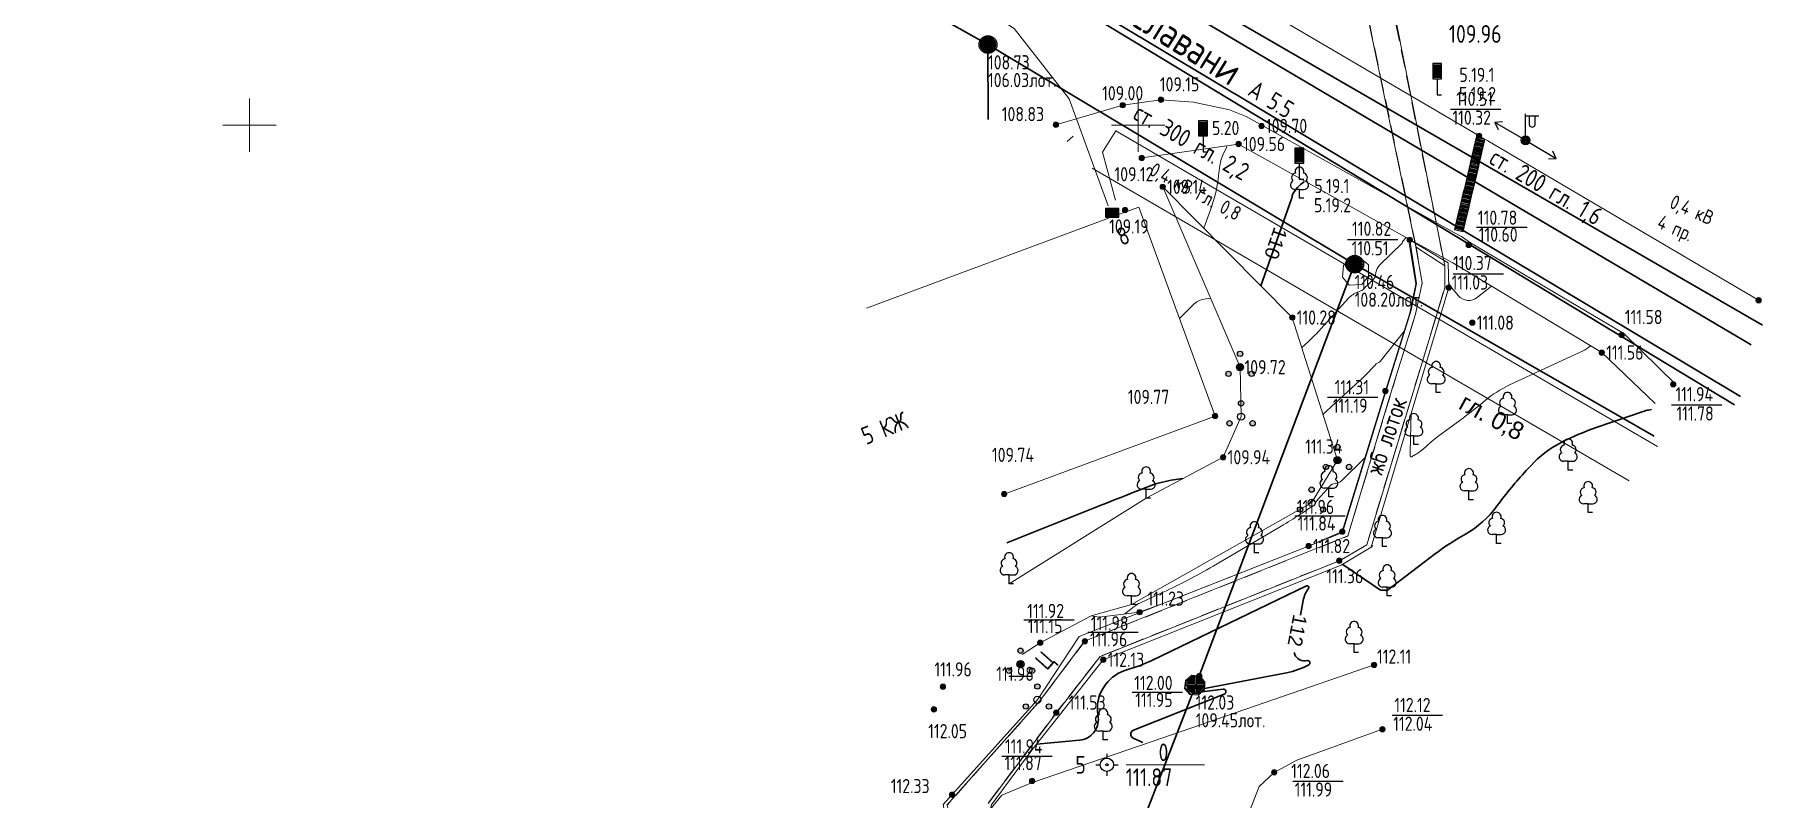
# Model space of a CAD drawing. Header units: metres. Extents: x 22515 to 24102, y 22346 to 22852.
# Drawn here: x 23887.9 to 23985.1, y 22612.1 to 22655.1 of the extents above; entities that cross this region are included whole.
import ezdxf

# ---------------------------------------------------------------- set-up
doc = ezdxf.new("R2010")
doc.units = ezdxf.units.M
for name, pattern in [('g5_01_5x1_5', [3, 1.5, -1.5]), ('g5_01x1', [2, 1, -1]), ('g5_02x1', [3, 2, -1]), ('g5_366', [1.7, 0.2, -1.5])]:
    doc.linetypes.add(name, pattern=pattern)
for name, color, linetype in [('01_Геодезические пункты', 7, 'Continuous'), ('02_Сетка', 7, 'Continuous'), ('03_Здания и строения', 7, 'Continuous'), ('06_Инженерно-технические сооружения', 7, 'Continuous'), ('07_Объекты электропередачи', 7, 'Continuous'), ('10_Границы покрытий и угодий', 7, 'Continuous'), ('11_Гидрография', 7, 'Continuous'), ('12_Рельеф', 7, 'Continuous'), ('13_Растительность', 7, 'Continuous'), ('17_Топонимика', 7, 'Continuous'), ('19_Горизонтали', 7, 'Continuous'), ('30_Канализация', 7, 'Continuous'), ('31_Водопровод', 7, 'Continuous'), ('33_Газопровод', 7, 'Continuous'), ('35_Телефон', 7, 'Continuous'), ('37_Кабель низкого напряжения', 7, 'Continuous'), ('38_Кабели высокого напряжения', 7, 'Continuous'), ('44_Крышки колодцев', 7, 'Continuous'), ('45_Номера колодцев', 7, 'Continuous'), ('61_Отметки высоты поверхности', 7, 'Continuous')]:
    doc.layers.add(name, color=color, linetype=linetype)
doc.styles.add('LIKE11', font='bm431.shx')
doc.styles.add('LIKE32', font='peteri.shx')
doc.styles.add('LIKE36', font='pragmai.shx')
doc.styles.add('Line_GUGK', font='', dxfattribs={"height": 1})
doc.styles.get("Standard").update_dxf_attribs({"font": 'GOST2304A.ttf', "height": 2})
doc.styles.get('Line_GUGK').set_extended_font_data('Bm431', italic=True)
doc.linetypes.add('g5_084b', pattern='A,0.001,[18,GUGK_2005.shx,S=10,R=180.000005,X=0,Y=0],1,[18,GUGK_2005.shx,S=30,R=180.000005,X=0,Y=0],1', length=2.001)
doc.linetypes.add('g5_119_1', pattern='A,8,-2,[31,GUGK_2005.shx,S=0.2,R=0,X=0,Y=0],0.7,[31,GUGK_2005.shx,S=0.16,R=0,X=0,Y=0],6.6,[31,GUGK_2005.shx,S=0.16,R=180.000005,X=0,Y=0],0.7,[31,GUGK_2005.shx,S=0.2,R=180.000005,X=0,Y=0],-2', length=20)
doc.linetypes.add('g5_119_3', pattern='A,8,-2,[31,GUGK_2005.shx,S=0.2,R=0,X=0,Y=0],8,[31,GUGK_2005.shx,S=0.2,R=180.000005,X=0,Y=0],-2', length=20)
doc.linetypes.add('g5_122_g', pattern='A,2,-2,3,-0.6,["Г",Line_GUGK,S=2,R=0,X=0,Y=-1],-2.8,3,-2,8,-2,8,-2,6', length=41.4)
doc.linetypes.add('g5_122_k', pattern='A,2,-2,3,-0.6,["К",Line_GUGK,S=2,R=0,X=0,Y=-1],-3,3,-2,8,-2,8,-2,6', length=41.6)
doc.linetypes.add('g5_122_v', pattern='A,2,-2,3,-0.6,["В",Line_GUGK,S=2,R=0,X=0,Y=-1],-2.8,3,-2,8,-2,8,-2,6', length=41.4)
doc.linetypes.add('g5_133_t', pattern='A,4,[27,GUGK_2005.shx,S=0.8,R=0,X=0,Y=0],4,-2', length=10)

# ---------------------------------------------------------------- blocks, each defined once
blk = doc.blocks.new('g5_115_1')
at = {"color": 0, "flags": 128}
for points in [[(0, 0), (4, 0)], [(3.29, -0.5), (4, 0), (3.29, 0.5)]]:
    blk.add_lwpolyline(points, dxfattribs=at)
blk = doc.blocks.new('g5_388_1')
at = {"color": 0, "flags": 128}
blk.add_lwpolyline([(0, 0.99), (0.51, 0.99, 0.798042), (0.73, 1.95, 0.636328), (0.46, 2.81, 0.533064), (0, 3.5, 0.533064), (-0.46, 2.81, 0.636328), (-0.73, 1.95, 0.798042), (-0.51, 0.99)], format="xyb", dxfattribs=at)
for points in [[(0, 0.99), (-0.51, 0.99)], [(0.5, 0), (0, 0), (0, 0.99)]]:
    blk.add_lwpolyline(points, dxfattribs=at)
at = {"style": 'LIKE11', "flags": 8}
for tag, p in [('Описание', (-14.19, 0.84)), ('Метрические данные', (1.49, 0.46))]:
    blk.add_attdef(tag, p, '', height=2, dxfattribs=at)
blk = doc.blocks.new('g5_117kb')
h = blk.add_hatch(color=255)
h.paths.add_polyline_path([(0.07, 0.07), (0.92, 0.07, 0.367426), (0.07, 0.92)])
h.paths.add_polyline_path([(-0.08, 0.92, 0.367426), (-0.92, 0.07), (-0.08, 0.07)])
h.paths.add_polyline_path([(-0.08, -0.08), (-0.92, -0.08, 0.367426), (-0.08, -0.92)])
h.paths.add_polyline_path([(0.07, -0.92, 0.367426), (0.92, -0.08), (0.07, -0.08)])
at = {"color": 0, "flags": 128}
for points in [[(-1, 0), (1, 0)], [(0, 1), (0, -1)]]:
    blk.add_lwpolyline(points, dxfattribs=at)
at = {"color": 0}
blk.add_circle((0, 0), 1, dxfattribs=at)
at = {"style": 'LIKE11', "flags": 8}
for tag, p in [('Номер', (0, 1.7)), ('Отметка кольца люка', (0, -2.8)), ('Отметка земли (возле него)', (0, -4.8)), ('Верх прокладки', (0, -6.8)), ('Низ прокладки', (0, -8.8))]:
    blk.add_attdef(tag, p, '', height=1.6, dxfattribs=at)
blk = doc.blocks.new('g5_395_1')
h = blk.add_hatch(color=0)
h.paths.add_polyline_path([(0.3, 1.5, 1), (-0.3, 1.5, 1)])
h.paths.add_polyline_path([(-1.6, -0.75, 1), (-1, -0.75, 1)])
h.paths.add_polyline_path([(1.6, -0.75, 1), (1, -0.75, 1)])
at = {"color": 0}
for centre, radius in [((0, 0), 0.4), ((0, 1.5), 0.3), ((-1.3, -0.75), 0.3), ((1.3, -0.75), 0.3)]:
    blk.add_circle(centre, radius, dxfattribs=at)
blk = doc.blocks.new('g5_405e')
h = blk.add_hatch(color=0)
h.paths.add_polyline_path([(0.3, 1.5, 1), (-0.3, 1.5, 1)])
h.paths.add_polyline_path([(-1.6, -0.75, 1), (-1, -0.75, 1)])
h.paths.add_polyline_path([(1.6, -0.75, 1), (1, -0.75, 1)])
at = {"color": 92, "flags": 128}
blk.add_lwpolyline([(-1.3, -1.35), (1.3, -1.35)], dxfattribs=at)
at = {"color": 0}
for centre, radius in [((0, 0), 0.4), ((0, 1.5), 0.3), ((-1.3, -0.75), 0.3), ((1.3, -0.75), 0.3)]:
    blk.add_circle(centre, radius, dxfattribs=at)
blk = doc.blocks.new('g5_113a')
blk.add_hatch(color=0).paths.add_polyline_path([(-0.75, 0), (0.75, 0), (0.75, 1), (-0.75, 1)])
at = {"color": 0, "flags": 128}
blk.add_lwpolyline([(-0.75, 0), (0.75, 0), (0.75, 1), (-0.75, 1)], close=True, dxfattribs=at)
blk = doc.blocks.new('g5_206_3')
blk.add_hatch(color=255).paths.add_polyline_path([(0.425, 3.425), (-0.425, 3.425), (-0.425, 1.875), (0.425, 1.875)])
at = {"color": 0, "flags": 128}
blk.add_lwpolyline([(-0.5, 1.8), (0.5, 1.8), (0.5, 3.5), (-0.5, 3.5)], close=True, dxfattribs=at)
blk.add_lwpolyline([(0, 1.8), (0, 0), (0.5, 0)], dxfattribs=at)
blk = doc.blocks.new('g5_110_1c')
h = blk.add_hatch(color=255)
edge = h.paths.add_edge_path()
edge.add_arc((0, 0), 0.425, 0, 360)
edge = h.paths.add_edge_path(flags=16)
edge.add_arc((0, 0), 0.195, 0, 360)
h = blk.add_hatch(color=0)
edge = h.paths.add_edge_path()
edge.add_arc((0, 0), 0.12, 0, 360)
at = {"color": 0}
for p, q in [((0, 0.5), (0, 3)), ((0, 2.75), (1.5, 2.75))]:
    blk.add_line(p, q, dxfattribs=at)
at = {"color": 0, "flags": 128}
blk.add_lwpolyline([(0.4, 2.75), (0.4, 1.86, 1.040016), (1.1, 1.86), (1.1, 2.75)], format="xyb", dxfattribs=at)
at = {"color": 0}
for radius in [0.5, 0.12]:
    blk.add_circle((0, 0), radius, dxfattribs=at)
blk = doc.blocks.new('g5_005_1')
h = blk.add_hatch(color=255)
edge = h.paths.add_edge_path()
edge.add_arc((0, 0), 0.675, 0, 360.0002)
edge = h.paths.add_edge_path(flags=16)
edge.add_arc((0, 0), 0.2, 0, 360.0002)
at = {"color": 0}
for p, q in [((-1.25, 0), (-0.75, 0)), ((0, 1.25), (0, 0.75)), ((0.75, 0), (1.25, 0)), ((0, -0.75), (0, -1.25))]:
    blk.add_line(p, q, dxfattribs=at)
for radius in [0.75, 0.125]:
    blk.add_circle((0, 0), radius, dxfattribs=at)
at = {"lineweight": 20, "style": 'LIKE36', "flags": 8}
for tag, p in [('Номер пункта', (-20.11, -1)), ('Отметка центра и земли', (2.18, -1))]:
    blk.add_attdef(tag, p, '', height=2, dxfattribs=at)
blk = doc.blocks.new('g5_128a')
h = blk.add_hatch(color=255)
h.paths.add_polyline_path([(-0.325, 0.425), (-0.675, 0.425), (-0.675, -0.425), (-0.325, -0.425)])
h.paths.add_polyline_path([(0.175, 0.425), (-0.175, 0.425), (-0.175, -0.425), (0.175, -0.425)])
h.paths.add_polyline_path([(0.675, 0.425), (0.325, 0.425), (0.325, -0.425), (0.675, -0.425)])
at = {"color": 0, "flags": 128}
blk.add_lwpolyline([(-0.75, -0.5), (0.75, -0.5), (0.75, 0.5), (-0.75, 0.5)], close=True, dxfattribs=at)
for points in [[(-0.25, -0.5), (-0.25, 0.5)], [(0.25, -0.5), (0.25, 0.5)]]:
    blk.add_lwpolyline(points, dxfattribs=at)
blk = doc.blocks.new('g5_012')
at = {"color": 92, "linetype": 'ByBlock', "lineweight": -2}
for p, q in [((0, -3), (0, 3)), ((-3, 0), (3, 0))]:
    blk.add_line(p, q, dxfattribs=at)
blk = doc.blocks.new('g5_330')
at = {"linetype": 'ByBlock'}
blk.add_hatch(color=0, dxfattribs=at).paths.add_polyline_path([(-0.3, 0, 1), (0.3, 0, 1)])
at = {"color": 0, "linetype": 'ByBlock', "lineweight": -2}
blk.add_circle((0, 0), 0.3, dxfattribs=at)
at = {"color": 0, "linetype": 'ByBlock', "lineweight": 15, "flags": 12}
for tag, p in [('number', (-7.62, -0.8)), ('z', (0.5, -0.8))]:
    blk.add_attdef(tag, p, '', height=1.6, dxfattribs=at)

msp = doc.modelspace()

# ---------------------------------------------------------------- linework, layer by layer
at = {"layer": '01_Геодезические пункты', "color": 7, "lineweight": 20, "ltscale": 0.5, "flags": 128}
msp.add_lwpolyline([(23953.736, 22613.974), (23949.328, 22613.974)], dxfattribs=at)
at = {"layer": '03_Здания и строения', "color": 7, "linetype": 'Continuous', "lineweight": 20, "ltscale": 0.5, "flags": 128}
msp.add_lwpolyline([(23934.704, 22639.693), (23948.534, 22644.824), (23950.033, 22645.38), (23954.327, 22633.613), (23942.46, 22629.218)], dxfattribs=at)
at = {"layer": '06_Инженерно-технические сооружения', "color": 7, "linetype": 'g5_01x1', "lineweight": 20, "ltscale": 500, "flags": 128}
for points in [[(23962.44, 22658.38), (23965.625, 22643.135)], [(23964.206, 22657.338), (23967.256, 22642.064)]]:
    msp.add_lwpolyline(points, dxfattribs=at)
at = {"layer": '06_Инженерно-технические сооружения', "color": 7, "linetype": 'Continuous', "lineweight": 20, "ltscale": 500, "flags": 128}
for points in [[(23930.447, 22579.169), (23933.147, 22586.492), (23933.435, 22587.656), (23932.705, 22587.873), (23932.993, 22588.736), (23933.715, 22588.613), (23933.766, 22588.604), (23934.106, 22589.633), (23937.097, 22599.415), (23938.129, 22602.393), (23938.176, 22602.443), (23939.066, 22605.12), (23939.702, 22608.034), (23939.031, 22611.733), (23944.33, 22617.633), (23946.683, 22621.192), (23959.587, 22626.292), (23961.503, 22627.049), (23963.94, 22634.989), (23965.35, 22639.583), (23965.652, 22641.077), (23965.276, 22643.535)], [(23939.241, 22611.7), (23944.46, 22617.571), (23946.985, 22620.933), (23961.79, 22626.863), (23964.173, 22634.78), (23965.597, 22639.348), (23965.97, 22641.118), (23965.625, 22643.135), (23965.644, 22643.116), (23967.252, 22642.065), (23967.256, 22642.064), (23967.256, 22640.832), (23962.867, 22626.354), (23961.318, 22625.457), (23947.867, 22620.077), (23945.406, 22616.896), (23941.565, 22611.802)], [(23950.077, 22622.567), (23951.689, 22623.178), (23959.587, 22626.292), (23961.478, 22627.108), (23963.904, 22635.03), (23965.289, 22639.415), (23965.622, 22641.058), (23965.208, 22643.596)], [(23965.208, 22643.596), (23967.703, 22642.233)], [(23965.276, 22643.535), (23967.447, 22642.25)], [(23932.281, 22578.019), (23932.936, 22580.145), (23934.834, 22585.942), (23935.215, 22587.078), (23936.07, 22586.882), (23936.383, 22587.804), (23935.517, 22588.04), (23935.847, 22589.144), (23939.003, 22598.914), (23939.931, 22601.737), (23941.175, 22605.662), (23941.725, 22611.697), (23944.079, 22614.871), (23945.572, 22616.768), (23948.033, 22619.888), (23961.415, 22625.218), (23963.102, 22626.221), (23967.47, 22640.848), (23967.447, 22642.25)], [(23950.077, 22622.567), (23947.795, 22622.294), (23947.352, 22622.362), (23944.488, 22620.849), (23943.463, 22620.181)], [(23953.021, 22619.016), (23953.445, 22618.968), (23953.446, 22618.966), (23953.739, 22618.645), (23953.729, 22618.197), (23953.373, 22617.898), (23952.904, 22617.934), (23952.606, 22618.273), (23952.668, 22618.727), (23953.021, 22619.016)]]:
    msp.add_lwpolyline(points, dxfattribs=at)
at = {"layer": '10_Границы покрытий и угодий', "color": 7, "linetype": 'Continuous', "lineweight": 20, "ltscale": 500, "flags": 128}
for points in [[(23984.907, 22640.13), (23969.679, 22649.105), (23969.175, 22649.394), (23949.634, 22660.877), (23942.989, 22664.787), (23933.141, 22670.519), (23930.155, 22672.314), (23929.619, 22672.553), (23922.063, 22677.325), (23920.482, 22679.759), (23919.827, 22683.055)], [(23980.254, 22635.387), (23977.322, 22638.262), (23968.686, 22643.374), (23968.193, 22643.719), (23967.802, 22643.928), (23956.073, 22650.489), (23955.131, 22650.857), (23953.109, 22651.286), (23951.278, 22651.429), (23949.129, 22651.119), (23945.368, 22650.018)], [(23963.737, 22615.975), (23958.924, 22614.243), (23957.648, 22613.548), (23956.803, 22612.755), (23956.248, 22611.308), (23956.218, 22610.196), (23957.147, 22606.94), (23957.595, 22605.747), (23957.728, 22605.394), (23957.694, 22605.379), (23955.178, 22604.243), (23956.648, 22600.253), (23950.786, 22598.161), (23945.32, 22596.185), (23944.735, 22598.06), (23941.682, 22606.635), (23941.354, 22606.623), (23941.743, 22611.552), (23942.318, 22612.262), (23943.996, 22612.966), (23951.388, 22615.492), (23963.271, 22619.596)]]:
    msp.add_lwpolyline(points, dxfattribs=at)
at = {"layer": '10_Границы покрытий и угодий', "color": 7, "linetype": 'g5_01_5x1_5', "lineweight": 20, "ltscale": 500, "flags": 128}
for points in [[(23950.198, 22648.146), (23955.648, 22648.932), (23965.208, 22643.596)], [(23967.703, 22642.233), (23976.08, 22637.189), (23979.081, 22634.325)]]:
    msp.add_lwpolyline(points, dxfattribs=at)
at = {"layer": '11_Гидрография', "color": 92, "linetype": 'g5_02x1', "lineweight": 20, "ltscale": 0.5, "flags": 128}
for points in [[(23965.644, 22643.116), (23962.457, 22658.371), (23962.335, 22658.954)], [(23963.907, 22658.645), (23964.167, 22657.358), (23967.252, 22642.065)], [(23938.576, 22602.262), (23939.436, 22604.939), (23940.156, 22608.059), (23939.249, 22611.7), (23944.466, 22617.569), (23946.999, 22620.931), (23961.797, 22626.857), (23964.181, 22634.778), (23965.603, 22639.346), (23965.976, 22641.118), (23965.644, 22643.116)], [(23967.252, 22642.065), (23967.242, 22640.832), (23962.854, 22626.359), (23961.312, 22625.467), (23947.859, 22620.084), (23945.389, 22616.909), (23941.55, 22611.809), (23940.805, 22605.69), (23939.522, 22601.963)]]:
    msp.add_lwpolyline(points, dxfattribs=at)
at = {"layer": '12_Рельеф', "color": 7, "linetype": 'g5_366', "lineweight": 20, "ltscale": 500, "flags": 128}
msp.add_lwpolyline([(23951.378, 22646.524), (23955.728, 22636.366), (23955.788, 22633.581), (23954.782, 22631.294), (23950.445, 22628.996), (23942.733, 22624.169)], dxfattribs=at)
at = {"layer": '12_Рельеф', "color": 7, "linetype": 'g5_084b', "lineweight": 20, "ltscale": 500, "flags": 128}
msp.add_lwpolyline([(23951.378, 22646.524), (23958.666, 22639.162), (23961.21, 22631.123), (23959.756, 22628.723), (23949.626, 22622.997), (23947.352, 22622.362)], dxfattribs=at)
at = {"layer": '19_Горизонтали', "color": 32, "linetype": 'Continuous', "lineweight": 20, "ltscale": 0.5, "elevation": 109, "flags": 128}
msp.add_lwpolyline([(23945.995, 22649.081), (23946.343, 22649.383)], dxfattribs=at)
at = {"layer": '19_Горизонтали', "color": 32, "linetype": 'Continuous', "lineweight": 20, "ltscale": 0.5, "flags": 128}
for points, elevation in [([(23954.93, 22648.828), (23954.963, 22648.808, -0.383047), (23954.978, 22648.752), (23954.807, 22648.403, 0.087226), (23954.573, 22647.593), (23954.525, 22647.144, -0.058359), (23954.136, 22645.439), (23953.692, 22644.187)], 109.5), ([(23965.081, 22643.665), (23965.072, 22643.658, 0.037123), (23965.053, 22643.642), (23964.886, 22643.47, 0.244049), (23964.868, 22643.412), (23964.868, 22643.412, -0.249815), (23964.85, 22643.354), (23963.597, 22642.128, 0.165335), (23963.377, 22641.692), (23963.355, 22641.539, -0.148332), (23963.272, 22641.36), (23963.272, 22641.36, -0.019973), (23963.129, 22641.212), (23962.874, 22640.969, 0.035368), (23962.716, 22640.796), (23962.716, 22640.796, -0.136381), (23962.533, 22640.662), (23962.345, 22640.591, 0.119266), (23961.834, 22640.243), (23960.283, 22638.528, -0.0231), (23959.573, 22637.812), (23959.201, 22637.471)], 110.5), ([(23969.87, 22640.928), (23969.098, 22640.301, -0.41165), (23967.995, 22640.41), (23967.546, 22640.953, -0.118969), (23967.481, 22641.086), (23967.465, 22641.16)], 111), ([(23954.067, 22640.245), (23953.706, 22640.191, 0.162568), (23953.089, 22639.878), (23952.324, 22639.102)], 109.5), ([(23964.974, 22638.419), (23963.607, 22636.686, -0.136377), (23963.468, 22636.585), (23963.468, 22636.585, 0.119264), (23963.325, 22636.487), (23963.091, 22636.228, -0.023099), (23962.474, 22635.607), (23960.395, 22633.697)], 111), ([(23965.362, 22633.788), (23965.301, 22631.591, -0.004645), (23965.293, 22631.377), (23965.293, 22631.377, 0.591442), (23965.381, 22631.323), (23965.593, 22631.444, 0.057316), (23966.154, 22631.857), (23966.232, 22631.929, -0.027931), (23966.934, 22632.512), (23968.3, 22633.522, 0.015956), (23969.539, 22634.501), (23969.539, 22634.501, -0.066069), (23970.859, 22635.344), (23975.102, 22637.324, 0.061469), (23975.343, 22637.475), (23975.455, 22637.566)], 111.5), ([(23949.256, 22622.469), (23949.653, 22622.793, -0.015349), (23949.86, 22622.951), (23949.86, 22622.951, -0.047659), (23950.083, 22623.081), (23951.405, 22623.691, 0.025003), (23954.211, 22625.159), (23958.169, 22627.489, 0.013325), (23959.222, 22628.148), (23959.659, 22628.437, -0.0344), (23959.827, 22628.533), (23959.827, 22628.533, 0.176643), (23959.954, 22628.663), (23959.969, 22628.695, -0.075844), (23960.111, 22628.915), (23960.773, 22629.66, -0.1968), (23961.1, 22629.82), (23961.1, 22629.82, 0.178749), (23961.437, 22629.971), (23962.748, 22631.254)], 111.5)]:
    msp.add_lwpolyline(points, format="xyb", dxfattribs=dict(at, elevation=elevation))
at = {"layer": '19_Горизонтали', "color": 32, "linetype": 'Continuous', "lineweight": 30, "ltscale": 0.5, "flags": 128}
for points, elevation in [([(23959.33, 22646.81), (23959.198, 22646.711, 0.063705), (23958.965, 22646.482), (23958.77, 22646.234, 0.053147), (23958.702, 22646.128), (23958.702, 22646.128, 0.087231), (23958.668, 22646.008), (23958.666, 22645.993, -0.058358), (23958.631, 22645.841), (23956.897, 22640.949)], 110), ([(23961.504, 22625.253), (23963.574, 22623.852, 0.182949), (23963.778, 22623.804), (23963.839, 22623.812, -0.158075), (23963.935, 22623.794), (23963.935, 22623.794, 0.296315), (23964.021, 22623.801), (23966.411, 22625.633, -0.033498), (23968.412, 22626.965), (23968.412, 22626.965, 0.104001), (23970.172, 22628.532), (23970.211, 22628.585, -0.027572), (23971.828, 22630.539), (23972.081, 22630.813, -0.087349), (23973.803, 22632.123), (23973.803, 22632.123, -0.036353), (23975.819, 22632.983), (23978.407, 22633.871, -0.037388), (23978.714, 22633.951), (23978.87, 22633.98)], 112), ([(23952.519, 22630.095), (23951.858, 22629.993, 0.055492), (23950.574, 22629.645), (23950.113, 22629.463, 0.000878), (23947.946, 22628.604), (23942.608, 22626.479)], 110), ([(23963.133, 22626.223), (23963.136, 22626.286, 0.004653), (23963.137, 22626.322), (23963.138, 22626.34)], 112), ([(23959.125, 22622.397), (23959.284, 22623.23, -0.115241), (23959.585, 22623.906), (23959.585, 22623.906, 0.787081), (23959.472, 22624.044), (23950.76, 22619.851, -0.042627), (23949.357, 22619.318), (23949.357, 22619.318, 0.16171), (23948.176, 22618.512), (23948.135, 22618.459, 0.189868), (23947.719, 22616.99), (23947.754, 22616.638, -0.415581), (23946.702, 22615.36), (23944.283, 22615.13)], 112), ([(23953.731, 22618.273), (23958.351, 22619.159, 0.075427), (23959.591, 22619.598), (23959.591, 22619.598, 0.820421), (23959.516, 22619.847), (23959.399, 22619.835, -0.3789), (23958.771, 22620.291, -0.3789)], 112), ([(23953.583, 22618.075), (23954.772, 22618.233, -0.884756), (23954.845, 22617.951), (23949.732, 22615.925, 0.666785), (23949.724, 22615.469), (23950.267, 22615.232)], 112)]:
    msp.add_lwpolyline(points, format="xyb", dxfattribs=dict(at, elevation=elevation))
at = {"layer": '30_Канализация', "color": 12, "linetype": 'g5_122_k', "lineweight": 30, "ltscale": 500, "flags": 128}
for points in [[(23937.786, 22656.638), (23941.548, 22654.534), (23962.177, 22642.165), (23979.021, 22632.483)], [(23941.548, 22654.534), (23941.563, 22650.318)], [(23895.576, 22598.468), (23898.314, 22597.098), (23902.376, 22597.985), (23943.94, 22594.447), (23953.235, 22618.482), (23962.177, 22642.165)]]:
    msp.add_lwpolyline(points, dxfattribs=at)
at = {"layer": '30_Канализация', "color": 7, "linetype": 'Continuous', "lineweight": 20, "ltscale": 500, "flags": 128}
for points in [[(23961.548, 22642.093), (23961.495, 22641.434), (23961.878, 22640.978), (23962.574, 22641.014), (23962.961, 22641.5), (23962.963, 22642.129), (23962.558, 22642.445), (23961.963, 22642.469), (23961.548, 22642.093)], [(23952.933, 22617.953), (23953.364, 22617.922), (23953.692, 22618.207), (23953.717, 22618.635), (23953.446, 22618.966), (23953.025, 22619.009), (23952.685, 22618.7), (23952.648, 22618.284), (23952.933, 22617.953)]]:
    msp.add_lwpolyline(points, dxfattribs=at)
at = {"layer": '31_Водопровод', "color": 94, "linetype": 'g5_122_v', "lineweight": 30, "ltscale": 500, "flags": 128}
for points in [[(23887.907, 22696.303), (23915.694, 22680.364), (23933.117, 22668.848), (23985.12, 22638.726)], [(23931.037, 22669.241), (23984.481, 22637.618)]]:
    msp.add_lwpolyline(points, dxfattribs=at)
at = {"layer": '33_Газопровод', "color": 132, "linetype": 'g5_122_g', "lineweight": 30, "ltscale": 500, "flags": 128}
for points in [[(23889.186, 22691.487), (23983.884, 22634.719)], [(23890.763, 22687.524), (23903.037, 22682.58), (23910.239, 22678.659), (23983.543, 22634.251)]]:
    msp.add_lwpolyline(points, dxfattribs=at)
at = {"layer": '35_Телефон', "color": 6, "linetype": 'g5_133_t', "lineweight": 20, "ltscale": 500, "flags": 128}
msp.add_lwpolyline([(23947.401, 22647.568), (23977.618, 22629.966)], dxfattribs=at)
at = {"layer": '37_Кабель низкого напряжения', "color": 1, "linetype": 'g5_119_3', "lineweight": 20, "ltscale": 500, "flags": 128}
msp.add_lwpolyline([(23948.729, 22645.764), (23947.999, 22648.471), (23948.748, 22649.68), (23979.225, 22631.903)], dxfattribs=at)
at = {"layer": '38_Кабели высокого напряжения', "color": 1, "linetype": 'g5_119_1', "lineweight": 20, "ltscale": 500, "flags": 128}
msp.add_lwpolyline([(23892.808, 22686.086), (23913.989, 22674.067), (23943.012, 22655.443), (23946.123, 22651.48), (23948.302, 22645.451)], dxfattribs=at)
at = {"layer": '61_Отметки высоты поверхности', "flags": 128}
for points in [[(23967.566, 22650.904), (23970.399, 22650.904)], [(23969.042, 22644.255), (23971.875, 22644.255)], [(23961.782, 22643.56), (23964.615, 22643.56)], [(23967.724, 22641.62), (23970.557, 22641.62)], [(23960.651, 22634.671), (23963.483, 22634.671)], [(23980.006, 22634.241), (23982.839, 22634.241)], [(23958.81, 22627.999), (23961.643, 22627.999)], [(23943.567, 22622.145), (23946.4, 22622.145)], [(23947.167, 22621.435), (23950, 22621.435)], [(23949.657, 22618.057), (23952.49, 22618.057)], [(23964.286, 22616.759), (23967.119, 22616.759)], [(23942.332, 22614.455), (23945.165, 22614.455)], [(23958.693, 22613.06), (23961.526, 22613.06)]]:
    msp.add_lwpolyline(points, dxfattribs=at)

# ---------------------------------------------------------------- block references
at = {"layer": '01_Геодезические пункты', "color": 7, "linetype": 'Continuous', "lineweight": 20, "xscale": 0.5, "yscale": 0.5, "zscale": 0.5}
msp.add_blockref('g5_005_1', (23948.239, 22613.974, 111.869), dxfattribs=at)
at = {"layer": '02_Сетка', "color": 92, "linetype": 'Continuous', "lineweight": 15, "ltscale": 0.5, "xscale": 0.5, "yscale": 0.5}
for p in [(23900, 22650), (23950, 22650)]:
    msp.add_blockref('g5_012', p, dxfattribs=at)
at = {"layer": '06_Инженерно-технические сооружения', "color": 7, "linetype": 'Continuous', "lineweight": 20, "xscale": 0.5, "yscale": 0.5, "zscale": 0.5}
for p in [(23966.822, 22651.711, 110.192), (23953.646, 22648.486, 109.38), (23959.065, 22646.955, 109.977)]:
    msp.add_blockref('g5_206_3', p, dxfattribs=at)
at = {"layer": '07_Объекты электропередачи', "color": 7, "linetype": 'Continuous', "lineweight": 20, "xscale": 0.5, "yscale": 0.5, "zscale": 0.5}
for name, p in [('g5_110_1c', (23971.792, 22649.141, 110.652)), ('g5_113a', (23948.544, 22644.807, 109.252))]:
    msp.add_blockref(name, p, dxfattribs=at)
for rotation in [149.8230954444378, 329.4972594488495]:
    msp.add_blockref('g5_115_1', (23971.792, 22649.141), dxfattribs=dict(at, rotation=rotation))
at = {"layer": '13_Растительность', "color": 92, "linetype": 'Continuous', "lineweight": 20, "xscale": 0.5, "yscale": 0.5, "zscale": 0.5}
for name, p in [('g5_388_1', (23959.072, 22645.88, 110.049)), ('g5_395_1', (23955.728, 22636.366, 109.723)), ('g5_388_1', (23966.762, 22634.934, 111.264)), ('g5_395_1', (23955.788, 22633.581, 109.745)), ('g5_388_1', (23970.777, 22633.193, 111.7)), ('g5_388_1', (23965.514, 22632.002, 111.45)), ('g5_388_1', (23974.194, 22630.571, 112.2)), ('g5_395_1', (23961.21, 22631.123, 111.341)), ('g5_388_1', (23950.445, 22628.996, 110.055)), ('g5_388_1', (23960.73, 22629.062, 111.59)), ('g5_388_1', (23968.609, 22628.903, 111.854)), ('g5_395_1', (23959.756, 22628.723, 111.466)), ('g5_388_1', (23975.317, 22628.173, 112.404)), ('g5_388_1', (23956.539, 22625.913, 111.57)), ('g5_388_1', (23963.742, 22626.265, 111.842)), ('g5_388_1', (23970.165, 22626.444, 112.122)), ('g5_388_1', (23942.733, 22624.169, 110.215)), ('g5_388_1', (23949.626, 22622.997, 111.439)), ('g5_388_1', (23964.007, 22623.485, 112.018)), ('g5_388_1', (23962.149, 22620.299, 112.045)), ('g5_405e', (23943.378, 22619.645, 111.975)), ('g5_395_1', (23944.33, 22617.633, 112.112)), ('g5_388_1', (23948.036, 22615.377, 111.99))]:
    msp.add_blockref(name, p, dxfattribs=at)
at = {"layer": '44_Крышки колодцев', "color": 7, "linetype": 'Continuous', "lineweight": 20, "xscale": 0.5, "yscale": 0.5, "zscale": 0.5}
for p in [(23941.548, 22654.534, 108.73), (23962.177, 22642.165, 110.456), (23953.235, 22618.482, 112.029)]:
    msp.add_blockref('g5_117kb', p, dxfattribs=at)
at = {"layer": '44_Крышки колодцев', "color": 7, "linetype": 'Continuous', "lineweight": 20, "xscale": 0.5, "yscale": 0.5, "zscale": 0.5, "rotation": 256.6526089317465}
for p in [(23969.179, 22648.875, 106.658), (23968.836, 22647.399, 106.658), (23969.008, 22648.14, 106.658), (23968.66, 22646.667, 106.658), (23968.484, 22645.934, 106.658), (23968.123, 22644.432, 106.658), (23968.3, 22645.17, 106.658)]:
    msp.add_blockref('g5_128a', p, dxfattribs=at)
at = {"layer": '61_Отметки высоты поверхности', "color": 7, "linetype": 'Continuous', "lineweight": 20, "xscale": 0.5, "yscale": 0.5, "zscale": 0.5}
for p in [(23951.278, 22651.429, 109.149), (23949.129, 22651.119, 108.995), (23945.368, 22650.018, 108.832), (23956.935, 22649.953, 109.703), (23955.648, 22648.932, 109.558), (23969.175, 22649.394, 110.314), (23950.198, 22648.146, 109.118), (23951.378, 22646.524, 109.139), (23949.261, 22645.213, 109.176), (23965.276, 22643.535, 110.819), (23968.595, 22643.246, 110.78), (23967.47, 22640.848, 111.026), (23984.907, 22640.13, 111.696), (23958.666, 22639.162, 110.276), (23968.797, 22638.872, 111.075), (23977.205, 22638.178, 111.577), (23976.08, 22637.189, 111.556), (23955.728, 22636.366, 109.723), (23963.904, 22635.03, 111.194), (23980.1, 22635.395, 111.942), (23954.327, 22633.613, 109.771), (23954.782, 22631.294, 109.94), (23961.21, 22631.123, 111.341), (23942.46, 22629.218, 109.745), (23959.587, 22626.292, 111.822), (23961.478, 22627.108, 111.836), (23961.312, 22625.467, 111.364), (23950.077, 22622.567, 111.654), (23944.488, 22620.849, 111.152), (23946.999, 22620.931, 111.5), (23943.378, 22619.645, 111.975), (23948.033, 22619.888, 112.13), (23963.271, 22619.596, 111.985), (23953.445, 22618.968, 111.934), (23953.446, 22618.966, 112.022), (23939.016, 22618.369, 111.956), (23938.508, 22617.09, 112.053), (23945.389, 22616.909, 111.534), (23963.737, 22615.975, 112.038), (23957.648, 22613.548, 111.993), (23944.03, 22613.062, 111.941), (23939.526, 22612.288, 112.327)]:
    msp.add_blockref('g5_330', p, dxfattribs=at)

# ---------------------------------------------------------------- texts
at = {"layer": '01_Геодезические пункты', "color": 7, "linetype": 'Continuous', "lineweight": 20, "ltscale": 0.5}
for s, p in [('109.96', (23967.478, 22654.631)), ('0', (23951.145, 22614.174)), ('5', (23946.466, 22613.474)), ('111.87', (23949.292, 22612.774))]:
    msp.add_text(s, height=1, dxfattribs=at).set_placement(p)
at = {"layer": '03_Здания и строения', "color": 7, "linetype": 'Continuous', "lineweight": 15}
for s, p in [('8', (23949.056, 22643.18)), ('5 КЖ', (23934.685, 22631.973))]:
    msp.add_text(s, height=1, rotation=21.82986, dxfattribs=at).set_placement(p)
at = {"layer": '06_Инженерно-технические сооружения', "color": 7, "linetype": 'Continuous', "lineweight": 15}
for s, p in [('5.19.1', (23968.071, 22652.428)), ('5.19.2', (23968.047, 22651.344)), ('5.20', (23954.15, 22649.436)), ('5.19.1', (23959.912, 22646.168)), ('5.19.2', (23959.888, 22645.084))]:
    msp.add_text(s, height=0.8, dxfattribs=at).set_placement(p)
at = {"layer": '07_Объекты электропередачи', "color": 7, "linetype": 'Continuous', "lineweight": 15}
for s, p in [('0,4 кВ', (23979.835, 22645.372)), ('4 пр.', (23979.135, 22644.242))]:
    msp.add_text(s, height=0.8, rotation=336.22541, dxfattribs=at).set_placement(p)
at = {"layer": '10_Границы покрытий и угодий', "color": 7, "linetype": 'Continuous', "lineweight": 15}
for s, rotation, p in [('А 5.5', 328.14081, (23956.095, 22651.724)), ('Ц', 48.16301, (23944.856, 22619.242))]:
    msp.add_text(s, height=1, rotation=rotation, dxfattribs=at).set_placement(p)
at = {"layer": '11_Гидрография', "color": 7, "linetype": 'Continuous', "lineweight": 15}
msp.add_text('жб лоток', height=1, rotation=71.29614, dxfattribs=at).set_placement((23963.713, 22630.227))
at = {"layer": '17_Топонимика', "color": 7, "linetype": 'Continuous', "lineweight": 15}
msp.add_text('ул. Маршала Гелавани', height=1.6, rotation=328.19023, dxfattribs=at).set_placement((23939.545, 22661.863))
at = {"layer": '19_Горизонтали', "color": 32, "linetype": 'Continuous', "lineweight": 15, "style": 'LIKE36'}
for s, rotation, p in [('110', 250.47522, (23957.665, 22644.311)), ('112', 259.17385, (23958.733, 22622.48))]:
    msp.add_text(s, height=0.8, rotation=rotation, dxfattribs=at).set_placement(p)
at = {"layer": '30_Канализация', "color": 12, "linetype": 'Continuous', "lineweight": 15}
msp.add_text('ст. 300 гл. 2,2', height=1, rotation=330.35243, dxfattribs=at).set_placement((23949.64, 22650.381))
at = {"layer": '31_Водопровод', "color": 94, "linetype": 'Continuous', "lineweight": 15}
msp.add_text('ст. 200 гл. 1,6', height=1, rotation=329.53444, dxfattribs=at).set_placement((23969.672, 22647.877))
at = {"layer": '35_Телефон', "color": 6, "linetype": 'Continuous', "lineweight": 15, "style": 'LIKE32'}
msp.add_text('гл. 0,8', height=1, rotation=331.26087, dxfattribs=at).set_placement((23967.959, 22634.061))
at = {"layer": '37_Кабель низкого напряжения', "color": 1, "linetype": 'Continuous', "lineweight": 15}
msp.add_text('0,4 кВ гл. 0,8', height=0.8, rotation=331.98779, dxfattribs=at).set_placement((23950.571, 22647.223))
at = {"layer": '45_Номера колодцев', "color": 7, "linetype": 'Continuous', "lineweight": 15, "ltscale": 0.5}
for s, p in [('108.73', (23941.548, 22653.134)), ('106.03лот.', (23941.548, 22652.134)), ('110.46', (23962.177, 22640.765)), ('108.20лот.', (23962.177, 22639.765)), ('112.03', (23953.235, 22617.082)), ('109.45лот.', (23953.235, 22616.082))]:
    msp.add_text(s, height=0.8, dxfattribs=at).set_placement(p)
at = {"layer": '61_Отметки высоты поверхности', "color": 7, "linetype": 'Continuous', "lineweight": 15, "ltscale": 0.5}
for s, p in [('109.15', (23951.218, 22651.897)), ('109.00', (23947.971, 22651.395)), ('110.51', (23967.889, 22651.08)), ('108.83', (23942.324, 22650.218)), ('110.32', (23967.677, 22650.02)), ('109.70', (23957.185, 22649.553)), ('109.56', (23955.898, 22648.532)), ('109.12', (23948.665, 22646.832)), ('109.14', (23951.628, 22646.124)), ('110.78', (23969.111, 22644.386)), ('109.19', (23948.364, 22643.89)), ('110.82', (23962.031, 22643.762)), ('110.60', (23969.16, 22643.432)), ('110.51', (23962.012, 22642.665)), ('110.37', (23967.715, 22641.832)), ('111.03', (23967.632, 22640.735)), ('110.28', (23958.916, 22638.762)), ('111.08', (23969.047, 22638.472)), ('111.58', (23977.38, 22638.792)), ('111.56', (23976.33, 22636.789)), ('109.72', (23955.978, 22635.966)), ('109.77', (23949.418, 22634.292)), ('111.31', (23961.052, 22634.839)), ('111.94', (23980.227, 22634.444)), ('111.19', (23960.948, 22633.792)), ('111.78', (23980.283, 22633.356)), ('111.34', (23959.393, 22631.496)), ('109.74', (23941.771, 22631.026)), ('109.94', (23955.032, 22630.894)), ('111.96', (23958.927, 22628.096)), ('111.84', (23958.969, 22627.163)), ('111.82', (23959.837, 22625.892)), ('111.36', (23960.585, 22624.196)), ('111.23', (23950.524, 22622.934)), ('111.92', (23943.756, 22622.237)), ('111.15', (23943.789, 22621.385)), ('111.96', (23947.287, 22620.642)), ('111.98', (23947.337, 22621.543)), ('111.96', (23938.535, 22618.951)), ('111.98', (23942.016, 22618.696)), ('112.13', (23948.283, 22619.488)), ('112.11', (23963.436, 22619.668)), ('112.00', (23949.777, 22618.186)), ('111.53', (23946.086, 22617.081)), ('111.95', (23949.833, 22617.228)), ('112.12', (23964.41, 22616.939)), ('112.04', (23964.346, 22615.886)), ('112.05', (23938.184, 22615.467)), ('111.94', (23942.504, 22614.615)), ('111.87', (23942.48, 22613.669)), ('112.06', (23958.608, 22613.228)), ('112.33', (23936.081, 22612.376)), ('111.99', (23958.805, 22612.179))]:
    msp.add_text(s, height=0.8, dxfattribs=at).set_placement(p)

doc.saveas('drawing.dxf')
